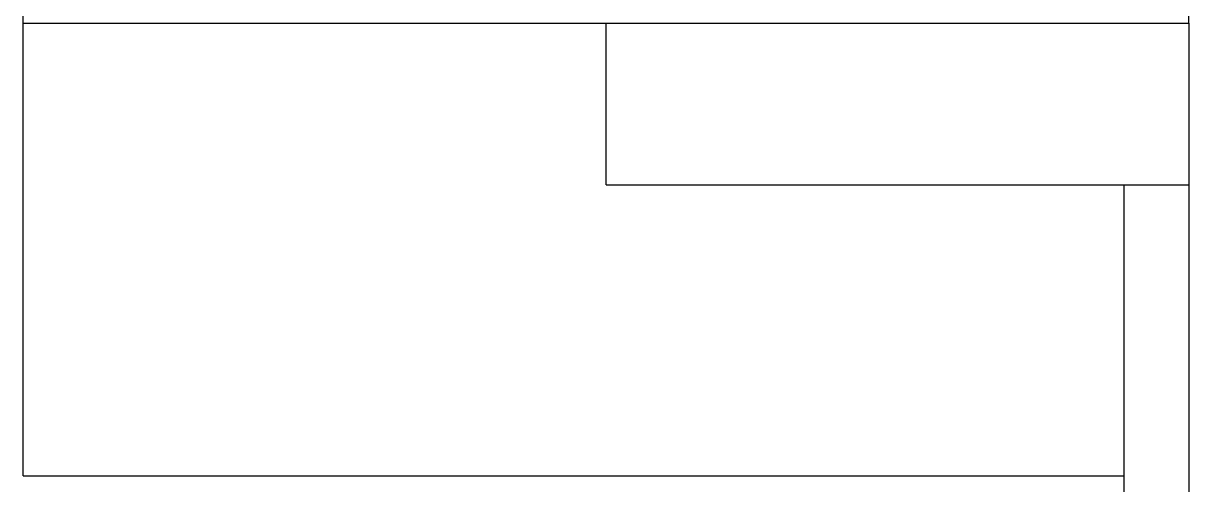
# Model space of a CAD drawing. Header units: inches. Extents: x -343 to 13887, y -13069 to -746.
# Drawn here: x 2785.55 to 2821.55, y -9245.43 to -9231.16 of the extents above; entities that cross this region are included whole.
import ezdxf

# ---------------------------------------------------------------- set-up
doc = ezdxf.new("R2010")
doc.units = ezdxf.units.IN
doc.header["$LTSCALE"] = 17
doc.header["$MEASUREMENT"] = 0
doc.layers.add('OUTLINE', color=1, linetype='Continuous', lineweight=25)

msp = doc.modelspace()

# ---------------------------------------------------------------- linework, layer by layer
at = {"layer": 'OUTLINE'}
for p, q in [((2821.555, -9231.163), (2821.555, -9119.163)), ((2785.555, -9245.163), (2785.555, -9197.163)), ((2785.555, -9231.163), (2819.555, -9231.163)), ((2803.555, -9231.163), (2821.555, -9231.163)), ((2803.555, -9236.163), (2803.555, -9231.163)), ((2821.555, -9231.163), (2821.555, -9343.163)), ((2803.555, -9236.163), (2821.555, -9236.163)), ((2819.555, -9236.163), (2819.555, -9355.163)), ((2785.555, -9245.163), (2819.555, -9245.163))]:
    msp.add_line(p, q, dxfattribs=at)

doc.saveas('drawing.dxf')
